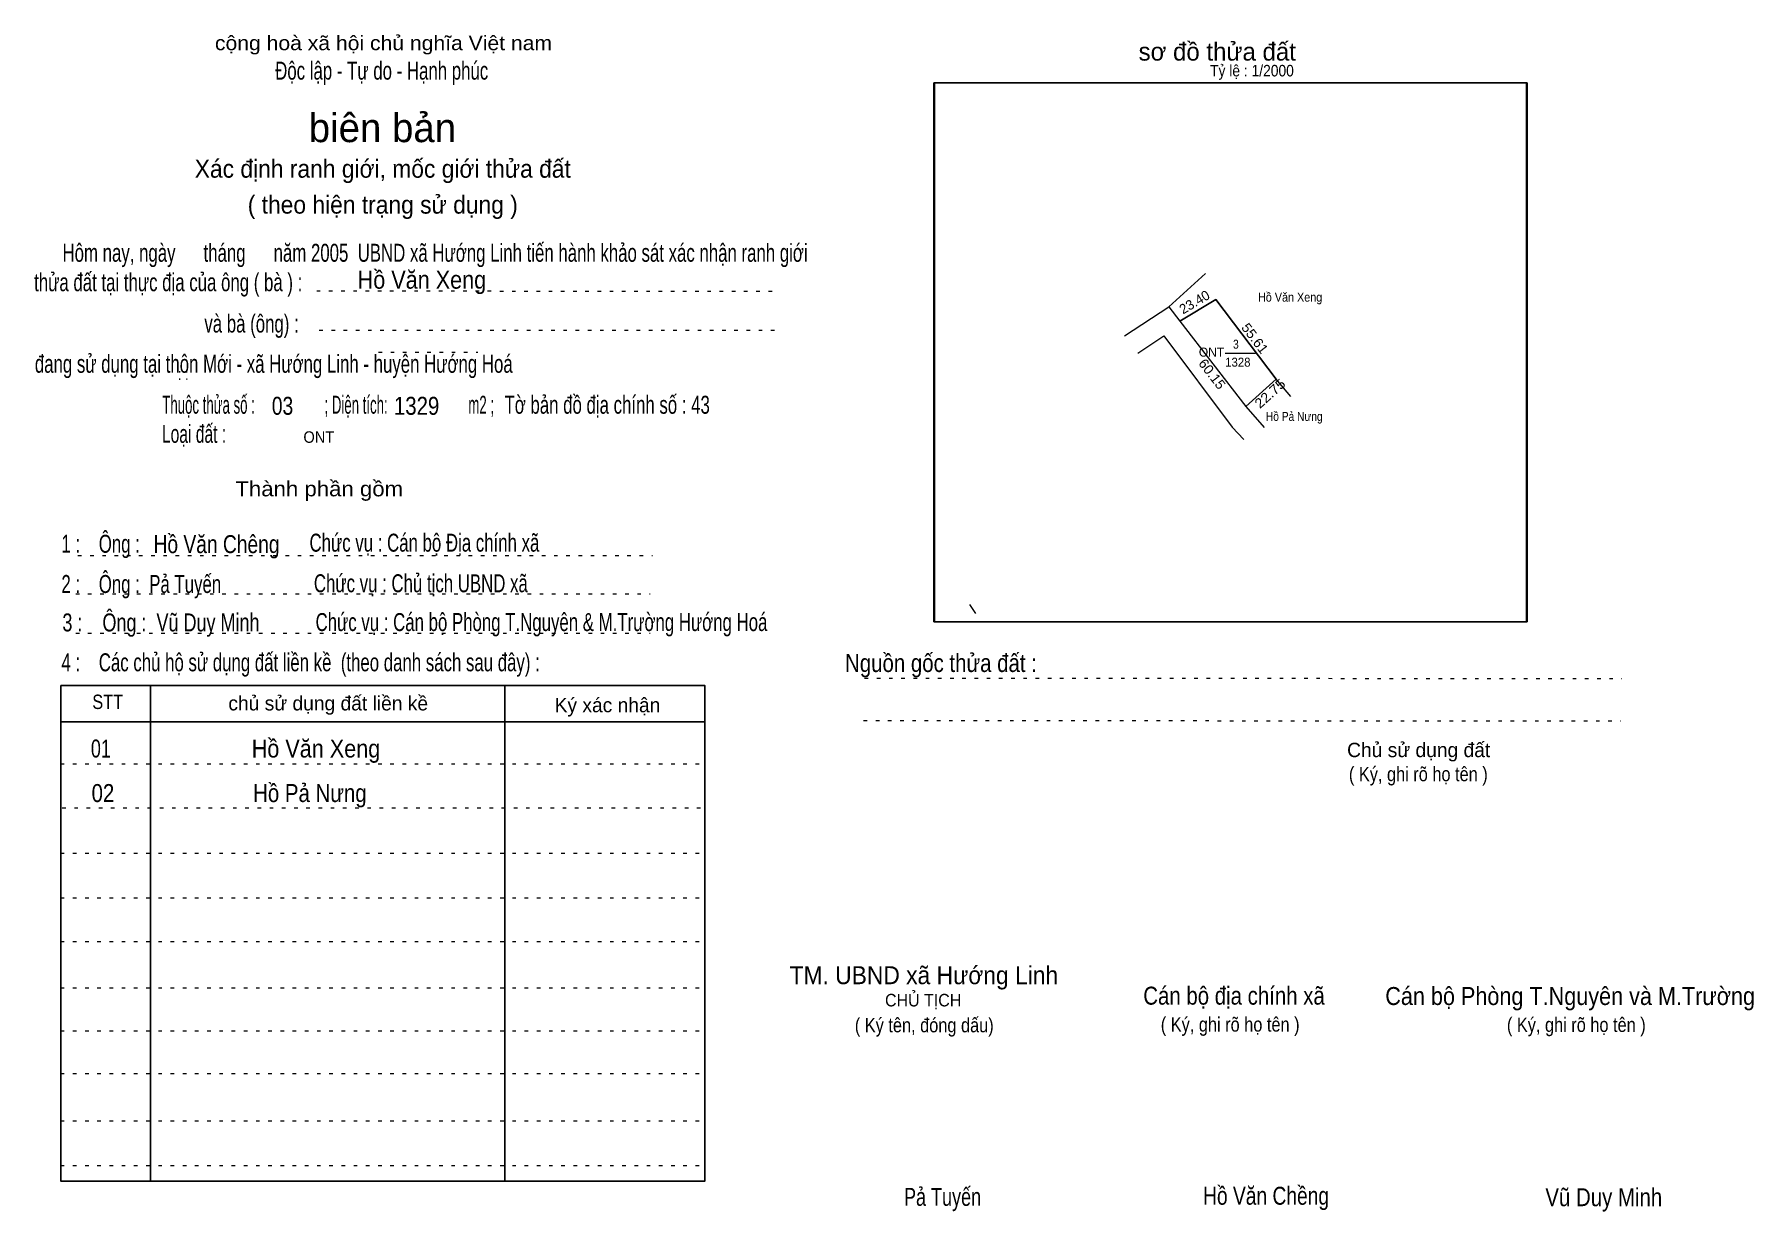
# Model space of a CAD drawing. Header units: centimetres. Extents: x -1.5 to 46.4, y -3.9 to 28.9.
import ezdxf
from ezdxf.enums import TextEntityAlignment as Align

# ---------------------------------------------------------------- set-up
doc = ezdxf.new("R2010")
doc.units = ezdxf.units.CM
doc.header["$LTSCALE"] = 0.2
doc.linetypes.add('DOTTED', pattern=[1.5, 0.3, -1.2])
for name, color, linetype in [('1', 7, 'Continuous'), ('16', 7, 'Continuous'), ('34', 7, 'Continuous'), ('51', 7, 'Continuous')]:
    doc.layers.add(name, color=color, linetype=linetype)
for name, color, linetype, lineweight in [('15', 7, 'Continuous', 13), ('2', 7, 'Continuous', 25), ('22', 7, 'Continuous', 13), ('5', 7, 'DOTTED', 13)]:
    doc.layers.add(name, color=color, linetype=linetype, lineweight=lineweight)

msp = doc.modelspace()

# ---------------------------------------------------------------- linework, layer by layer
at = {"layer": '15'}
msp.add_line((31.67, 20), (32.52, 20), dxfattribs=at)
at = {"layer": '2'}
msp.add_lwpolyline([(23.56, 27.52), (40.06, 27.52), (40.06, 12.52), (23.56, 12.52)], close=True, dxfattribs=at)
at = {"layer": '22'}
for p, q in [((31.12, 22.21), (30.1, 21.29)), ((28.87, 20.48), (30.1, 21.29)), ((33.5, 18.79), (33.09, 19.27)), ((32.19, 17.59), (31.87, 17.94)), ((24.73, 12.75), (24.56, 13))]:
    msp.add_line(p, q, dxfattribs=at)
for points in [[(30.1, 21.29), (30.41, 20.89), (32.25, 18.51)], [(30.41, 20.89), (31.41, 21.49), (33.09, 19.27)], [(29.24, 20), (29.96, 20.48), (31.87, 17.94)], [(33.09, 19.27), (32.25, 18.51), (32.76, 17.93)]]:
    msp.add_lwpolyline(points, dxfattribs=at)
msp.add_lwpolyline([(33.09, 19.27), (31.41, 21.49), (30.41, 20.89), (32.25, 18.51)], close=True, dxfattribs=at)
at = {"layer": '5'}
for p, q in [((6.37, 21.73), (19.21, 21.72)), ((6.44, 20.64), (19.25, 20.64)), ((8.09, 20.02), (10.86, 20.02)), ((-0.28, 14.36), (15.72, 14.36)), ((-0.34, 13.3), (15.66, 13.3)), ((-0.34, 12.2), (15.66, 12.2)), ((21.63, 10.95), (42.72, 10.94)), ((21.6, 9.77), (42.69, 9.76)), ((-0.76, 8.56), (17.18, 8.56)), ((-0.72, 7.34), (17.22, 7.34)), ((-0.76, 6.08), (17.18, 6.08)), ((-0.76, 4.83), (17.18, 4.83)), ((-0.76, 3.62), (17.18, 3.62)), ((-0.76, 2.33), (17.18, 2.33)), ((-0.76, 1.13), (17.18, 1.13)), ((-0.76, -0.06), (17.18, -0.06)), ((-0.76, -1.37), (17.18, -1.37)), ((-0.76, -2.62), (17.18, -2.62))]:
    msp.add_line(p, q, dxfattribs=at)
at = {"layer": '5', "linetype": 'Continuous', "lineweight": 25}
for p, q in [((1.74, 10.74), (1.74, -3.05)), ((11.61, 10.74), (11.61, -3.05)), ((-0.76, 9.73), (17.18, 9.73))]:
    msp.add_line(p, q, dxfattribs=at)
for points in [[(23.58, 27.52), (40.08, 27.52), (40.08, 12.52), (23.58, 12.52)], [(-0.76, 10.74), (17.18, 10.74), (17.18, -3.05), (-0.76, -3.05)]]:
    msp.add_lwpolyline(points, close=True, dxfattribs=at)

# ---------------------------------------------------------------- texts
at = {"layer": '1'}
for s, width, p in [('01', 0.75, (0.08, 8.74)), ('02', 0.85, (0.1, 7.5))]:
    msp.add_text(s, height=0.5, dxfattribs=dict(at, width=width)).set_placement(p)
at = {"layer": '15'}
for s, width, p in [('3', 0.85, (31.89, 20.12)), ('1328', 0.95, (31.67, 19.62))]:
    msp.add_text(s, height=0.25, dxfattribs=dict(at, width=width)).set_placement(p)
at = {"layer": '16'}
for s, width, p in [('Hồ Văn Xeng', 0.9, (7.51, 21.79)), ('Hồ Văn Xeng', 0.9, (4.56, 8.74)), ('Hồ Pả Nưng', 0.85, (4.6, 7.5))]:
    msp.add_text(s, height=0.5, dxfattribs=dict(at, width=width)).set_placement(p)
for s, width, p in [('Hồ Văn Xeng', 0.9, (33.48, 21.43)), ('Hồ Pả Nưng', 0.85, (33.595, 18.11))]:
    msp.add_text(s, height=0.25, dxfattribs=dict(at, width=width)).set_placement(p, align=Align.CENTER)
at = {"layer": '22'}
msp.add_text('ONT', height=0.25, dxfattribs=at).set_placement((31.29, 19.9), align=Align.CENTER)
at = {"layer": '34'}
for s, height, width, p in [(': : ', 0.32, 0.85, (2.5, 19.25)), ('03', 0.5, 0.8, (5.12, 18.28)), ('1329', 0.5, 0.85, (8.52, 18.28)), ('ONT', 0.32, 0.95, (6, 17.5))]:
    msp.add_text(s, height=height, dxfattribs=dict(at, width=width)).set_placement(p)
at = {"layer": '5'}
for s, height, width, p in [('cộng hoà xã hội chủ nghĩa Việt nam', 0.4, 1.1, (8.23, 28.43)), ('Độc lập - Tự do - Hạnh phúc', 0.5, 0.7, (8.18, 27.61)), ('Xác định ranh giới, mốc giới thửa đất', 0.5, 0.95, (8.21, 24.88)), ('( theo hiện trạng sử dụng )', 0.5, 0.95, (8.21, 23.88)), ('Thành phần gồm', 0.42, 1.1, (6.44, 16.01)), ('Hồ Văn Chêng', 0.5, 0.8, (3.58, 14.43)), ('Chức vụ : Cán bộ Địa chính xã', 0.5, 0.7, (9.37, 14.47)), ('Chức vụ : Chủ tịch UBND xã', 0.5, 0.7, (9.27, 13.34)), ('Chức vụ : Cán bộ Phòng T.Nguyên & M.Trường Hướng Hoá', 0.5, 0.7, (12.63, 12.26)), ('    Nguồn gốc thửa đất :', 0.5, 0.85, (23.44, 11.12)), ('( Ký, ghi rõ họ tên )', 0.4, 0.85, (37.05, 8.08)), ('CHỦ TỊCH', 0.35, 0.95, (23.26, 1.81)), ('( Ký tên, đóng dấu)', 0.4, 0.85, (23.29, 1.09)), ('( Ký, ghi rõ họ tên )', 0.4, 0.85, (31.81, 1.11)), ('( Ký, ghi rõ họ tên )', 0.4, 0.85, (41.45, 1.1)), ('Pả Tuyến', 0.5, 0.75, (23.8, -3.74)), ('Hồ Văn Chềng', 0.5, 0.8, (32.81, -3.71)), ('Vũ Duy Minh', 0.5, 0.85, (42.215, -3.75))]:
    msp.add_text(s, height=height, dxfattribs=dict(at, width=width)).set_placement(p, align=Align.CENTER)
msp.add_text('sơ đồ thửa đất', height=0.5, dxfattribs=at).set_placement((29.26, 28.14))
for s, height, p in [('biên bản', 0.8, (8.2, 25.87)), ('      chủ sử dụng đất liền kề', 0.4, (6.245, 10.05)), ('   Ký xác nhận', 0.4, (14.245, 10)), ('Chủ sử dụng đất', 0.4, (37.06, 8.75))]:
    msp.add_text(s, height=height, dxfattribs=at).set_placement(p, align=Align.CENTER)
for s, height, width, p in [('   Hôm nay, ngày      tháng      năm 2005  UBND xã Hướng Linh tiến hành khảo sát xác nhận ranh giới ', 0.5, 0.7, (-1.1, 22.54)), ('thửa đất tại thực địa của ông ( bà ) :                                       ', 0.5, 0.7, (-1.5, 21.72)), ('                                     và bà (ông) :', 0.5, 0.7, (-1.57, 20.57)), (' đang sử dụng tại thôn Mới - xã Hướng Linh - huyện Hướng Hoá', 0.5, 0.7, (-1.61, 19.45)), ('Thuộc thửa số :                   ; Diện tích:                      m2 ;                                            ', 0.5, 0.55, (2.07, 18.31)), ('Tờ bản đồ địa chính số : 43', 0.5, 0.7, (11.6, 18.31)), ('Loại đất :  ', 0.5, 0.65, (2.06, 17.5)), ('    1 :    Ông :                                                        ', 0.5, 0.7, (-1.26, 14.44)), ('    2 :    Ông :  Pả Tuyến', 0.5, 0.7, (-1.26, 13.32)), ('    3 :    Ông :  Vũ Duy Minh', 0.5, 0.75, (-1.27, 12.25)), ('    4 :    Các chủ hộ sử dụng đất liền kề  (theo danh sách sau đây) :', 0.5, 0.7, (-1.26, 11.14)), ('STT', 0.4, 0.85, (0.12, 10.09)), ('TM. UBND xã Hướng Linh', 0.5, 0.95, (19.54, 2.43)), ('Cán bộ địa chính xã  ', 0.5, 0.85, (29.39, 1.86)), ('Cán bộ Phòng T.Nguyên và M.Trường', 0.5, 0.9, (36.13, 1.85))]:
    msp.add_text(s, height=height, dxfattribs=dict(at, width=width)).set_placement(p)
at = {"layer": '51', "width": 0.9}
msp.add_text('Tỷ lệ : 1/2000', height=0.32, dxfattribs=at).set_placement((31.25, 27.7))
at = {"layer": '51'}
msp.add_text('23.40', height=0.27, rotation=30.796, dxfattribs=at).set_placement((30.8859, 21.3019), align=Align.CENTER)
for s, height, rotation, width, p in [('55.61', 0.27, 307.136, 1.05, (32.3904, 20.3265)), ('60.15', 0.2699, 307.699, 1.05, (31.1995, 19.3325)), ('22.75', 0.27, 42.06, 1.1, (33.0096, 18.7725))]:
    msp.add_text(s, height=height, rotation=rotation, dxfattribs=dict(at, width=width)).set_placement(p, align=Align.CENTER)

doc.saveas('drawing.dxf')
